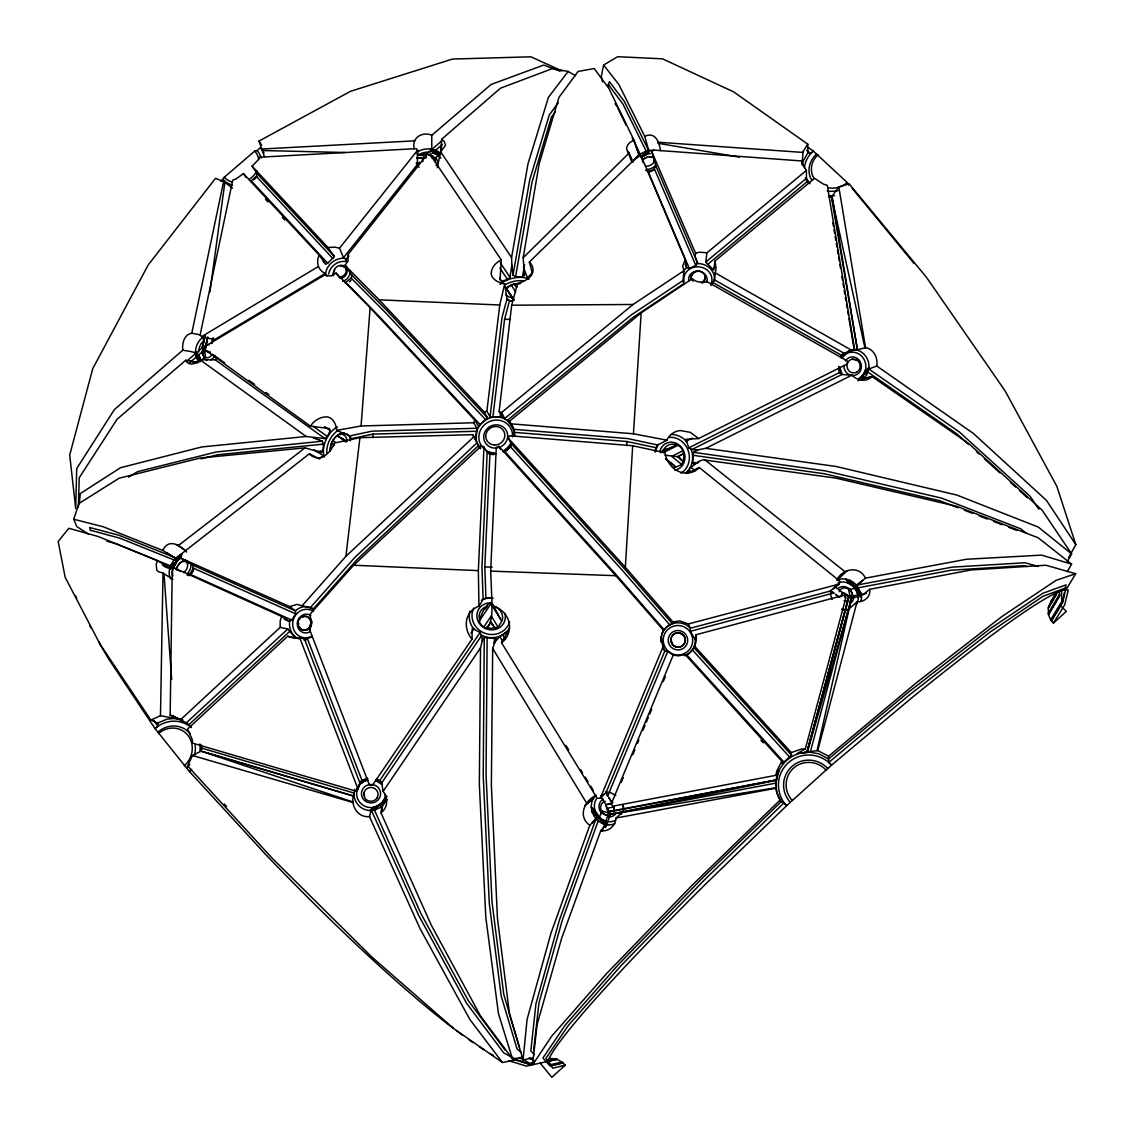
<?xml version="1.0" encoding="UTF-8"?>
<svg xmlns="http://www.w3.org/2000/svg" width="1134" height="1134" viewBox="0 0 1134 1134"><rect width="100%" height="100%" fill="white"/><g stroke="black" fill="none" stroke-linecap="round" stroke-linejoin="round"><path stroke-width="1.5" d="M660.498 150.794C659.35 142.515 655.523 131.275 644.736 136.349L618.895 84.582L603.614 65.021L617.704 56.7L662.511 58.826L733.726 91.911L807.762 144.16L807.876 152.835L810.895 153.459L813.276 151.02L807.55 147.009M704.994 277.291L704.965 278.014A6.577 6.209 60.9 0 1 702.669 282.479L696.389 281.36L692.08 278.865L641.178 312.856L509.549 421.182L513.929 430.665L514.425 435.952M559.913 71.173L543.682 65.063L491.107 84.455L431.799 135.272L431.728 149.319C431.544 153.147 438.277 156.577 441.083 153.714M841.003 356.53L844.263 353.383L854.597 349.315L827.253 185.267L823.638 184.232L814.566 178.336L715.03 260.962L716.05 268.205L714.363 279.829L710.961 285.428M327.202 276.016L325.713 274.938L325.727 272.968A16.032 13.381 -35.2 0 1 342.808 258.212L344.835 258.396L346.579 260.352M533.178 1057.894L523.072 1059.865L509.535 1014.32L497.443 918.2L491.362 785.097L492.68 648.435L496.323 638.428L484.275 637.549L483.226 775.996L489.293 903.543L501.256 996.332L517.09 1049.049L521.101 1052.224M487.138 637.393L486.061 775.146L492.014 902.083L503.779 994.49L519.415 1047.065M484.275 637.549L482.233 640.993L480.518 647.868L479.342 784.416L485.806 917.406L498.436 1013.484L512.511 1059.028L523.355 1057.016M494.311 643.12L494.353 637.818M1061.722 606.775L1066.343 611.396L1053.429 623.09L1050.623 619.887L1048.482 614.756L1048.255 607.923L1056.732 593.295M1051.601 600.51L1048.255 607.923M182.702 720.161L170.157 715.285L172.226 569.509L174.211 567.921L281.643 616.4L289.213 621.404L291.665 620.043L295.804 613.933L295.379 610.886L289.794 606.619L179.895 557.687L180.207 554.838L309.384 453.77L318.697 458.533M177.953 719.013L160.475 715.71L163.012 573.067L158.647 571.819L156.761 569.934L156.209 564.548L157.357 560.635L98.048 536.453L68.805 528.288L58.174 541.457L65.177 577.334L100.132 644.353L150.865 720.076L158.065 723.251L157.839 726.327L154.961 728.496L109.162 659.733A479.016 65.049 49.3 0 1 98.587 641.66M323.218 261.5L325.628 264.08L327.712 263.173L334.388 256.525L257.234 173.757L252.088 166.188L258.198 159.837L259.36 157.229L416.263 148.625L417.581 150.255L417.34 164.515L418.999 167.308M441.239 152.041L441.622 139.269L500.448 88.197L552.527 68.55L568.148 71.456L575.548 75.723M309.908 630.348L369.358 784.941L372.448 785.281L471.999 639.094L472.268 628.293L480.051 632.503L481.624 635.536L482.233 640.993M802.206 164.147L802.036 160.985L653.524 150.085L651.795 151.729L655.991 166.287L697.608 262.989L695.78 265.356L689.359 268.56L686.609 267.624L685.234 264.378M78.374 506.955L79.224 477.754L117.071 419.24L185.721 360.258L197.429 362.71M1053.429 623.09L1064.727 604.776L1068.228 590.091A490.498 32.985 -42.1 0 0 910.744 698.672L831.605 765.081L828.727 762.473L828.571 756.265L916.13 682.98L1001.804 616.584L1056.08 580.339L1075.656 573.733L1066.881 588.418M309.384 453.77C312.786 458.008 318.98 459.057 323.658 456.392A21.277 13.197 -68.1 0 0 333.651 445.109L334.502 443.011L359.932 437.667L472.694 434.691L475.997 440.091L476.975 428.255L473.686 422.755L474.877 420.218L370.123 307.697L336.061 273.067L330.816 275.987L324.182 275.236L204.829 346.522L204.474 349.357L310.433 426.186L329.285 428.553L330.192 430.622L327.4 436.519L324.948 438.617L306.166 436.477L201.625 446.98L120.459 467.732L80.231 493.616L79.309 503.751M471.999 639.094C467.137 633.736 465.294 626.11 466.839 619.093A22.099 20.228 19.5 0 1 476.819 607.073L478.959 606.321L478.35 570.629L483.977 447.037L481.454 445.832L353.638 565.228L309.625 614.699L311.807 621.744L309.922 630.334M483.977 447.037L487.181 452.324L481.95 567.198L483.112 599.305L478.959 606.321M483.112 599.305L485.919 598.057L484.813 566.901L489.959 453.657L487.181 452.324M606.222 792.198L600.255 798.265L597.136 798.237L501.54 642.709C508.188 638.13 510.853 629.143 508.84 621.475A21.943 19.732 30.8 0 0 493.333 605.91L492.113 605.669L490.668 571.111L496.267 447.406L498.847 446.357L615.861 575.703L663.461 630.306C659.804 636.996 661.944 644.495 664.822 651.015L606.222 792.198L607.569 796.252L667.784 651.37L664.85 650.973L662.625 647.812M313.338 438.007L322.311 441.225L323.488 444.131L322.878 450.907L321.418 452.523L304.989 447.873L200.335 457.994L119.127 478.208L78.926 503.496L73.738 519.244L103.293 526.8L162.828 550.458L176.876 559.09C176.422 566.887 169.533 571.72 162.29 564.746M414.392 149.164C410.919 137.951 422.358 131.133 431.799 135.272M1067.349 561.571L1071.644 553.916L1042.075 510.116L968.805 443.649L871.961 376.502C866.631 382.555 856.921 380.585 851.96 375.127L705.858 448.327L698.175 449.815L693.526 452.324L692.562 462.289C694.192 467.095 701.237 457.867 705.235 460.106L835.73 478.094L956.614 506.288L1038.177 537.785L1071.587 564.122L1067.278 571.621M688.352 623.955L679.819 620.95L672.887 621.9L625.344 567.284L632.687 445.747L509.535 435.754L508.216 438.121L511.377 443.819L624.04 568.247L672.193 623.572L666.579 626.889L662.866 631.879L663.461 630.306M626.648 445.761L626.918 441.509L514.212 432.366M702.782 282.366L706.851 281.544L847.296 360.981L847.311 363.971L698.629 438.56L690.294 432.323L680.159 430.551A21.915 18.824 70.9 0 0 667.869 438.234L666.948 440.176L633.438 433.783L641.178 312.856M802.135 163.537L803.028 151.63L807.762 144.16M440.97 151.843L441.509 143.876M310.433 426.186C313.934 420.516 320.497 416.561 327.216 416.887A21.135 13.622 -74.5 0 1 336.557 429.247L336.6 430.396L361.066 425.987L370.123 307.697M828.571 756.265L817.77 750.538L797.159 753.529L805.338 748.879L846.035 597.065L844.008 595.237L695.922 634.771L695.284 639.576L690.223 631.326L690.351 628.222L688.366 623.969L839.387 584.01L839.628 580.991L699.267 467.506L687.686 473.133M264.435 156.648L258.963 141.084L350.491 91.315L452.48 59.053L530.967 56.813L562.081 71.003M614.018 806.742L614.104 810.626L608.986 811.618L607.427 808.188L614.047 806.926M479.214 621.106L491.05 603.628L501.072 620.128L493.616 606.392C489.902 594.5 478.009 618.781 479.767 622.566C490.894 639.774 493.885 608.32 490.795 602.508M614.316 808.585L613.537 812.072M372.788 437.554L373.114 434.081L476.563 431.274M474.877 420.218L478.35 426.072L487.592 417.978L386.666 310.206L351.852 275.137L344.963 265.37L348.166 260.976L347.812 254.796L427.22 154.465L430.098 154.479L501.341 259.998L499.995 279.815L501.667 281.204L507.536 279.531L509.988 277.348L511.845 265.072L511.576 257.616L527.99 163.835L548.445 97.283L568.148 71.456M523.072 1059.865L527.083 1019.381L551.011 933.084L589.808 825.297L597.334 817.203L605.769 821.257L606.874 824.106L600.822 830.57L561.585 938.484L537.077 1024.612L532.555 1064.897L551.535 1036.377L606.194 973.964L692.647 884.747L780.447 799.711C775.273 792.482 774.791 783.155 777.329 774.848A33.538 32.9 35.8 0 1 801.695 752.891L810.3 752.04L851.591 598.015L861.301 596.059L869.707 589.297L970.902 569.977L1045.86 565.242L1075.656 573.733M176.62 569.835L176.776 568.247A6.861 4.678 -55 0 1 180.59 562.563L182.007 561.784A6.861 4.678 -55 0 1 187.549 564.576A6.861 4.678 -55 0 1 183.623 572.613M529.323 262.067C533.122 265.228 534.383 271.04 531.449 275.165A21.121 11.992 -9.2 0 1 519.741 282.834L517.572 283.358L511.689 305.216L499.13 411.529L501.54 412.521L504.743 418.46L507.167 420.459L632.701 317.676L683.845 283.642L682.937 280.58L683.986 270.686L682.668 266.093L685.248 259.785L641.093 155.868L638.215 155.854L529.323 262.067L532.356 273.081M623.076 805.225L623.657 808.811L622.779 811.987L616.003 818.039C615.677 825.552 608.49 832.271 600.822 830.57M532.952 1063.451L529.535 1064.188L516.849 1059.766L502.461 1062.501L454.068 1028.878L372.037 957.181L271.749 857.772L187.634 765.918L192.482 755.485L201.044 751.119L200.902 744.57M533.703 1049.9L538.933 1003.122L562.336 920.057L598.114 821.144M289.808 606.605L297.051 604.365L302.069 605.797L345.913 556.312L359.932 437.667M501.341 259.998C495.785 262.337 491.008 267.837 491.22 274.088A20.979 12.247 -2.9 0 0 503.539 283.713L504.701 283.883L499.754 305.003L486.883 411.188L490.044 416.802L500.165 417.156L500.576 413.655M775.826 783.495L777.329 774.848M490.044 416.802L501.951 317.775L507.026 298.781L504.701 283.883M492.907 416.943L504.573 319.306L509.52 300.652L507.026 298.781M715.03 260.962L713.768 270.133L705.745 262.067L706.907 252.839L806.359 170.44L802.348 163.735L802.036 161.042M202.646 349.796C200.59 355.183 208.543 362.965 204.106 350.335L202.362 351.611A6.634 5.103 -81.2 0 0 204.829 357.082L204.843 357.167M203.978 335.565L202.362 347.883L205.722 351.171L210.314 352.646M209.903 292.048L224.858 182.39M512.511 1059.028L480.419 1015.837L431.133 924.848L380.967 812.794L382.087 806.543L386.892 799.527L383.037 801.355L374.291 810.3L369.911 810.597A16.854 16.287 0.4 0 1 354.091 793.375L354.928 789.207M685.262 640.682L685.305 640.256A6.903 6.237 44.7 0 0 683.433 635.21L679.819 632.97M776.025 775.302L776.662 771.29L781.723 761.169L685.134 654.531L677.99 655.877L673.242 655.013L611.226 803.935L612.856 806.175L776.025 775.302L779.171 769.731L775.812 783.14L610.432 814.34L605.669 827.409M511.845 265.072L513.022 275.023L515.587 276.682L522.476 276.866L524.503 275.449L523.171 257.787L539.146 163.92L558.991 97.311L578.071 71.456L594.188 68.536L608.816 88.324L634.076 140.318L639.505 156.053C642.822 156.478 648.917 154.89 648.818 150.666L644.736 136.349M655.339 451.885L657.72 445.01L666.948 440.176M522.476 276.866L524.56 264.761M515.587 276.682L532.144 181.653L551.493 117.029L555.433 111.571M351.852 275.137L351.214 278.099L345.175 282.763M513.022 275.023L529.734 179.767L549.295 114.959L558.268 102.67M1064.259 592.813L1062.629 601.785L1051.431 620.241M802.404 165.465L803.212 161.085L807.876 152.835M289.935 620.582L289.51 622.878A16.826 15.592 -73.8 0 0 298.752 638.896M382.087 806.543L374.291 810.3L377.466 806.132L373.922 807.309L369.911 810.597L386.892 799.527L381.194 804.403L373.242 807.422L371.286 810.045L369.528 816.636C356.586 817.812 349.754 803.978 354.148 793.091L201.384 748.043M441.622 139.269L444.06 141.14L445.563 145.18L440.687 151.814L437.242 167.733M603.614 65.021L601.275 76.687L602.48 81.79M714.108 281.317L714.519 279.304A16.528 14.77 4.4 0 0 698.87 263.57L696.574 263.698M170.157 715.285L173.162 715.738L180.221 720.047L280.155 627.343L287.809 628.973L295.251 637.804L287.667 636.259L187.535 729.105L192.156 739.269L192.652 743.167L356.317 791.234L356.955 788.158M364.113 792.354L364.014 795.997M182.801 350.165C181.979 343.545 183.992 334.445 191.788 333.254L223.625 181.468L215.503 178.35L148.2 264.973L92.747 368.663L69.713 455.017L75.694 508.486L76.715 468.569L114.364 409.601L182.801 350.165C190.073 351.71 199.868 351.327 200.548 360.47L195.757 355.892L195.473 351.894A15.663 12.049 -81.2 0 1 204.857 336.373M204.885 335.735L202.32 347.713L186.855 361.009M204.956 335.749L202.362 347.883L205.183 335.735M207.919 337.252L204.985 350.42M210.045 351.923L207.565 351.228M211.817 343.63L212.88 338.655M213.305 337.804L212.271 342.624L211.93 341.221L325.245 273.478L325.713 274.938M848.912 595.931L847.552 601.218L844.008 600.694L848.941 600.907M381.492 810.697L382.512 806.118L381.194 804.403M1065.322 588.078L1066.031 584.903L1042.911 593.224L990.039 628.789L907.427 692.959L828.259 759.185M817.019 750.694L851.591 598.015C849.423 596.626 843.214 591.268 842.42 593.011M858.792 380.259L861.925 377.367L865.398 370.336L876.766 366.013C878.198 358.273 873.917 348.96 865.54 347.684L857.375 349.853L854.186 349.626L848.912 318.314M660.47 452.707L664.467 448.483A11.794 10.475 70.3 0 1 674.092 444.315C684.142 445.024 685.787 457.087 681.86 464.543L675.155 467.392A11.794 10.475 70.3 0 1 672.377 467.321M608.193 86.212L609.327 81.605L624.38 101.493L648.974 151.091M691.499 275.619L693.455 273.181A6.606 4.749 -16.7 0 1 694.944 272.259M817.77 750.538L857.106 601.686C863.995 602.466 871.153 596.569 869.707 589.297M806.884 752.466L848.785 596.541L806.94 752.452L849.168 596.697L866.518 593.365M356.317 791.234L358.089 789.236L359.875 782.871L363.334 780.064L367.487 778.732M511.377 443.819L507.834 449.362L503.368 451.871M841.541 596.286L842.534 592.628L834.624 586.462M844.83 597.646L845.652 594.585L848.813 596.527L842.534 592.628L840.875 596.923M308.902 606.973A16.826 15.592 -73.8 0 0 298.242 608.66L295.322 610.857L192.638 565.072L193.149 568.035L190.881 573.124L187.082 575.264M807.309 752.409L851.591 598.015M422.982 161.666A6.591 4.692 5.1 0 1 422.472 160.475L422.911 157.91M422.415 159.242L423.592 157.016M212.086 338.471A13.395 10.305 -81.2 0 1 214.553 339.661L201.654 336.628L200.08 335.196L232.782 180.037L235.744 179.101L243.441 173.615L319.108 255.093C316.003 262.096 317.747 270.005 325.245 273.478M495.629 639.845L496.097 638.428M327.712 263.173L251.195 180.774L256.341 176.365L257.234 173.757M595.96 818.791L559.289 920.468L535.914 1003.902L530.84 1050.835L534.27 1054.677M599.305 817.841L601.828 810.867L608.76 813.035L608.434 815.19L604.139 814.51L600.864 809.633A7.314 6.62 52.6 0 1 605.386 801.27M602.168 831.123L609.156 811.972L607.413 810.413L605.641 804.261L606.265 804.701M346.281 270.09L345.487 267.667A6.407 4.805 -2.2 0 0 341.15 265.753L340.512 265.484M653.921 161.992L654.332 159.54M642.808 159.795L642.865 159.71A6.733 4.408 -21 0 1 648.889 156.79L650.505 156.79A6.733 4.408 -21 0 1 653.949 158.59L653.879 162.119A6.733 4.408 -21 0 1 645.345 166.259M1068.526 557.715L1075.826 544.66L1056.86 486.358L1005.206 391.046L926.492 277.334L849.196 183.85L838.82 186.968L831.562 197.004L828.387 196.508M600.255 798.265L663.234 646.394M621.262 782.389L623.289 777.513M632.772 754.748L634.813 749.857M637.521 743.365L638.867 740.105M642.935 730.353L644.962 725.476M646.323 722.216L648.35 717.34M649.711 714.094L651.738 709.204M663.262 681.562L665.289 676.686M672.193 623.572L672.887 621.9M347.047 440.998A11.482 7.555 -65.1 0 0 338.017 435.201C332.971 438.248 329.767 444.443 330.462 450.326M220.946 181.568L224.277 177.216L254.696 151.12L257.049 150.609L260.48 147.618L262.252 149.971M854.186 349.626L854.455 349.612A16.486 15.422 79.2 0 1 868.984 367.359L857.899 380.882M685.134 654.531L684.369 655.721C692.548 652.971 697.878 643.162 695.922 634.771M376.871 798.166L377.693 796.55A7.144 6.903 0.4 0 0 373.185 787.818A7.144 6.903 0.4 0 0 364.156 792.184L364.538 797.443A7.144 6.903 0.4 0 0 368.663 800.902L370.492 801.242A7.144 6.903 0.4 0 0 376.871 798.166L376.927 798.053M385.404 794.537A14.402 13.92 0.4 0 1 384.695 798.095L383.037 801.355L386.793 796.55M188.868 575.76L193.503 569.821L190.966 573.776M485.309 609.001L487.648 605.57M645.529 170.185L648.024 171.333L653.312 169.76L655.991 166.287M191.547 573.591L193.503 569.821M172.878 575.93A13.849 9.455 -55 0 1 173.856 566.589L181.879 553.931C175.685 556.737 171.177 562.62 169.576 569.169A16.202 11.042 -55 0 0 170.993 579.035M359.733 782.162A16.854 16.287 0.4 0 1 363.376 779.781L359.01 786.004A14.402 13.92 0.4 0 0 373.922 807.309M297.718 623.289L297.973 622.892A6.705 5.046 -58.2 0 1 298.44 621.234M281.643 616.4L280.197 620.808L280.155 627.343M162.828 550.458C168.328 537.998 180.051 545 186.571 552.088M1050.779 601.63L1055.045 594.556M1048.553 606.577L1055.343 594.84M1048.879 607.356L1056.534 594.173M1048.199 613.381L1059.241 594.613M1048.822 613.99L1059.893 595.251M1048.482 614.756L1059.525 596.059L1059.425 592.586M1050.623 619.887L1061.778 601.417L1061.537 591.183M1051.416 621.078L1062.615 602.664L1065.974 587.851L1042.968 596.328L990.336 631.922L908.15 695.936L828.727 762.473M470.95 633.325L473.899 628.973M376.19 779.299L379.592 780.759L480.051 632.503M483.665 627.173L491.263 615.946L498.109 627.215L490.894 628.364L487.124 627.57M380.967 812.794C387.885 808.003 388.381 797.571 383.094 791.39L381.69 782.928L481.624 635.536M486.954 627.669L490.894 621.857L494.991 627.697M383.094 791.39L480.518 647.868M501.54 642.709L508.358 630.66L499.853 636.599L493.985 643.021M690.223 631.326L833.844 592.969C826.53 590.573 836.197 588.263 836.949 584.336M699.196 461.24L690.904 467.364L686.623 472.765M601.828 810.867L601.573 811.377A7.314 6.62 52.6 0 0 607.711 815.247L609.482 815.105A7.314 6.62 52.6 0 0 612.488 813.461M595.506 795.756C585.654 805.905 594.485 824.29 608.079 824.829A17.279 15.635 52.6 0 0 614.883 823.695M596.314 799.186L595.917 799.725A14.77 13.367 52.6 0 0 594.967 810.441L603.855 824.007L601.743 819.443L591.962 811.575L596.484 813.943L591.239 807.252L594.967 810.441M596.229 795.26C584.421 800.363 577.433 816.622 589.808 825.297M831.335 196.437L857.417 349.839L832.072 195.771M345.672 260.026L348.96 255.873M344.835 258.396L343.531 257.659L419.141 162.247L420.402 162.842L416.164 163.112M343.531 257.659L339.491 248.204L417.581 150.255M639.505 156.053L633.963 160.092L638.881 154.72L646.21 151.176L643.729 155.556L650.179 150.397L646.21 151.176L640.753 157.328L647.018 154.295L650.179 150.397A15.876 10.419 -21 0 1 654.006 150.368M861.5 380.188L866.475 375.368L868.984 367.359L863.711 374.234L868.219 371.555L858.608 378.94M841.612 358.216L849.196 351.044M781.723 761.169L782.106 763.636L791.546 755.131L791.263 752.579L694.575 646.096M699.267 467.506C694.206 473.303 685.248 474.508 678.387 471.347A21.773 18.158 62.4 0 1 665.176 453.954L665.063 452.735L632.687 445.747M505.792 288.929L511.873 284.62L520.591 283.486M302.069 605.797L310.177 607.81L354.616 557.644L476.975 442.799L472.694 434.691M359.152 784.487L363.376 779.781M191.122 769.731L189.449 771.531L265.682 854.526A459.851 60.669 48.3 0 0 453.387 1028.368M790.327 802.362L831.605 765.081A30.902 30.306 35.9 0 0 788.272 762.799A30.902 30.306 35.9 0 0 786.528 805.792L707.006 882.706A486.047 32.475 -42.6 0 0 547.991 1060.772L552.754 1068.214L565.313 1065.11L562.606 1062.799L549.919 1065.804L542.931 1058.022L565.37 1024.881L618.54 964.41L701.776 878.68L781.099 801.752L784.147 802.716L786.486 805.82L790.327 802.362A25.699 25.217 35.9 0 1 791.759 766.598A25.699 25.217 35.9 0 1 827.777 768.54M498.109 627.215L502.249 620.44A11.879 11.142 19.2 0 0 493.843 606.407L491.05 603.628L497.883 614.245M217.515 357.805L215.12 359.762L200.009 359.747C196.607 363.986 188.499 366.566 185.721 360.258M176.876 559.09L181.879 553.931L180.476 558.396L170.809 565.342L175.586 563.456L169.576 569.169L173.856 566.589M304.04 640.086L311.949 636.613M528.798 279.233L527.409 277.816L532.427 272.826M523.171 257.787L629.101 153.019C623.36 148.511 628.775 141.835 634.076 140.318M841.371 357.975L843.866 355.495L840.62 356.629A16.486 15.422 79.2 0 1 843.271 353.454M836.878 579.502C843.129 568.602 859.189 565.285 865.455 578.127L966.537 559.246L1041.622 555.121L1071.587 564.122M784.147 802.716L704.497 879.856L621.545 965.147L568.46 1025.306L545.936 1058.277L550.826 1065.875L563.47 1062.87M837.147 580.169L847.183 570.615M367.544 778.392L361.477 783.254L367.544 778.392L364.765 779.313M476.975 442.799L478.491 445.619L357.082 559.544L313.027 609.213L310.177 607.81M345.913 556.312L473.488 437.1M860.89 601.374A17.109 14.416 44.6 0 0 861.471 597.462L860.975 593.337L856.964 585.668L865.455 578.127M180.221 720.047L186.415 722.783L287.809 628.973M186.415 722.783L188.882 724.697L289.624 631.482M565.313 1065.11L551.847 1077.3L540.181 1063.125M384.695 798.095L386.722 796.266M857.106 601.686L848.487 609.44L845.17 610.092L841.754 609.043L845.454 610.191M431.473 157.64L434.648 158.576L438.518 155.188M428.865 155.315L432.862 152.707M435.527 150.383L442.203 144.571M441.778 140.843L426.086 154.465L417.496 154.961L426.228 154.55L417.539 154.252M189.477 362.88L196.139 357.167M198.804 354.871L204.8 349.74L207.522 337.195C202.32 370.591 200.675 342.681 209.081 344.779M201.724 359.804L205.211 356.841M591.764 823.256L596.441 819.272M833.589 588.872L839.387 584.01M705.745 262.067L806.487 178.307L806.359 170.44M707.786 264.307L807.89 181.043L806.487 178.307M712.606 269.141L715.313 266.887M501.54 412.521L633.056 304.493L683.986 270.686M504.743 418.46L631.284 314.898L682.937 280.58M585.371 805.041L593.649 798.279M585.187 805.282L593.479 798.506M860.834 596.243L857.956 595.01L854.923 586.235L862.648 580.367M177.967 545.823L304.989 447.873M319.221 458.958L323.403 455.74L324.196 457.059L323.445 452.877A21.036 13.849 -65.1 0 1 337.464 426.908M434.648 158.576L433.117 156.421L429.8 155.372M779.597 800.094L781.099 801.752M150.865 720.076L160.475 715.71M662.539 450.949L676.488 445.081M840.62 356.629L849.026 350.789M157.796 723.01L167.123 719.112L174.99 718.46A31.95 29.626 -58.5 0 1 182.631 719.934M128.723 477.145L137.554 471.659L216.24 451.97L322.311 441.225M791.263 752.579L801.412 748.993L805.338 748.879M201.654 336.628L318.243 266.575M205.155 345.672L207.749 344.637M801.695 752.891L810.824 751.927M837.374 580.041C844.22 577.064 852.272 580.268 856.964 585.668M664.992 455.159L677.551 456.704L683.462 453.827M848.586 589.637C851.237 589.198 855.575 597.859 850.188 596.512L848.586 589.637L855.192 588.39M663.433 450.595L666.083 449.177M608.391 811.632L776.421 779.923L608.689 812.001L605.854 804.8L612.077 802.872L608.731 797.386L612.077 802.872M683.235 450.595L671.654 456.378L681.86 464.543M698.629 438.56L685.971 439.283L688.721 447.859L839.869 372.363L838.862 366.395M683.547 453.699L677.551 456.704L682.767 461.481M688.721 447.859L691.641 449.659L841.896 374.518L851.96 375.127M663.007 452.749L678.047 445.265M686.155 441.225L692.449 438.093M602.296 795.203L604.422 794.211M698.842 271.097L698.346 271.352A6.606 4.749 -16.7 0 0 696.645 271.621M649.669 171.957L653.652 170.185M301.842 617.123L303.444 616.301M697.608 262.989C691.598 250.713 697.608 251.89 706.907 252.839M487.195 606.407L484.884 607.243A11.879 11.142 19.2 0 0 479.044 616.783L479.413 619.348M693.186 463.863L695.029 463.225M306.223 639.845C300.411 636.457 293.564 639.491 287.667 636.259M508.556 1060.63L526.417 1066.13L557.29 1059.284L562.606 1062.799M364.595 781.213L368.153 780.036M344.963 265.37L379.181 299.83L484.218 412.039L486.883 411.188M861.925 377.367L863.484 378.799L871.961 376.502M851.365 350.222L854.597 349.315M830.896 590.899L690.351 628.222L687.459 625.656A17.35 17.223 35.9 0 0 661.59 634.629M201.044 458.873L217.685 454.734L323.488 444.131M863.839 378.543L869.254 377.296M549.636 1064.897L562.336 1061.948M547.594 1061.396L557.29 1059.284M547.779 1060.63L555.915 1058.887L556.468 1059.567M533.774 1063.026L528.642 1064.117L514.099 1059.553M336.6 430.396L349.882 435.867L372.065 431.161L476.975 428.255M533.349 1062.615L529.947 1063.338L519.117 1057.583M373.114 434.081L351.342 438.66L349.882 435.867M609.156 811.972L610.333 814.325L776.351 780.32M605.854 804.8L611.51 803.708M856.553 585.13L952.106 567.142L1024.994 562.747L1038.361 566.49M856.907 588.064L951.284 570.189L1023.889 565.653L1027.22 566.575M616.003 818.039L775.982 788.229M252.088 166.188L327.939 247.453L335.026 247.155L339.491 248.204M610.432 814.34L775.968 787.719M678.118 647.06L677.608 647.117A6.903 6.577 52.1 0 1 672.717 644.778L670.917 639.477A7.229 7.187 35.8 0 1 678.501 632.715L680.357 633.07A7.229 7.187 35.8 0 1 685.333 640.327L684.993 642.17A7.229 7.187 35.8 0 1 679.635 646.947L677.749 647.089A7.229 7.187 35.8 0 1 671.073 641.348L671.03 640.809M612.006 802.589L612.899 802.461M500.165 417.156L502.178 417.128L499.13 411.529M200.449 751.431L201.072 750.906M496.026 454.011L489.959 453.657M315.932 451.587L322.878 450.907M417.496 155.216L426.228 154.55M485.919 598.057L493.191 598.27M416.66 157.895L426.526 157.357M416.646 158.306L426.228 157.711M852.414 359.138L855.858 359.577M261.444 149.036L414.846 140.829M361.066 425.987L473.686 422.755M511.689 305.216L633.056 304.493M504.573 319.306L510.257 319.419M262.025 150.51L345.147 152.509M691.641 449.659L698.175 449.815M490.668 571.111L615.861 575.703M484.813 566.901L492.128 567.198M379.181 299.83L499.754 305.003M353.638 565.228L478.35 570.629M513.787 299.986L511.477 297.562A11.397 6.988 -11.6 0 1 505.551 294.358M657.578 142.175L802.858 152.424M550.302 1058.447L555.915 1058.887M510.456 423.79L633.438 433.783M513.404 429.304L627.726 438.574L657.72 445.01M509.52 300.652L512.256 300.935M705.858 448.327L836.155 466.485L956.841 495.062L1038.29 527.069L1071.644 553.916M692.562 462.289L697.821 463.026M693.526 452.324L825.665 470.936L941.645 498.152L1020.572 528.727L1026.128 533.079M692.831 455.273L824.361 473.757L939.817 500.732L957.847 507.678M657.947 143.267L739.439 157.144M189.931 361.179L197.217 362.441M810.314 752.225L818.861 753.798L828.472 758.958M303.43 630.05L304.125 630.15A6.691 6.549 25.7 0 0 309.043 628.335L310.503 624.621M191.788 333.254L200.491 334.899M440.857 153.43L437.894 151.346L430.396 149.036A15.55 11.071 5.1 0 0 416.32 153.019M626.918 441.509L656.047 447.732M528.614 278.751L524.347 277.674A20.88 12.8 -11.6 0 0 500.094 284.407M173.545 718.077L174.764 718.304M90.479 530.258L119.821 538.182L176.961 561.132M106.979 541.187L116.703 543.951L171.971 566.49M192.482 755.485L352.929 802.475M201.044 751.119L354.12 796.224L201.044 751.119L353.014 802.007M813.276 151.02L847.211 182.56L848.813 185.111M674.092 655.551L667.784 651.37M964.396 510.215L972.589 513.362M979.138 515.899L987.331 519.046M993.894 521.583L1002.087 524.73M1008.636 527.267L1016.829 530.428M175.798 557.942L119.013 535.276L89.6 527.494L90.621 530.669M480.518 634.714L485.366 636.769A21.773 20.426 19.2 0 0 509.605 628.052M193.149 568.035L295.804 613.933M190.03 574.229L291.665 620.043M284.421 619.249L289.213 621.404M319.618 440.276L322.396 441.551M377.579 779.526L382.427 782.63M375.595 780.476L381.818 784.459M605.145 821.059L601.743 819.443L608.079 824.829L605.145 821.059A14.77 13.367 52.6 0 0 615.634 820.279M204.829 357.082L206.048 357.678A6.634 5.103 -81.2 0 0 211.93 354.29M170.412 568.077L157.357 560.635M516.849 1059.766L503.751 1052.919L466.542 1003.165L418.758 915.535L371.286 810.045M513.815 283.939L517.076 286.959M860.975 593.337L856.496 590.956L849.933 580.381L851.62 585.215L860.975 593.337L849.933 580.381M529.436 1058.093L534.015 1060.573M529.28 1057.979L533.519 1060.29M347.032 441.197L338.06 436.236L346.153 442.005M179.895 557.687L192.638 565.072M714.363 279.829L844.263 353.383M712.705 282.394L841.853 355.481M715.1 272.84L852.513 350.746M174.211 567.921L180.122 571.295M848.374 583.301L851.62 585.215L845.865 579.105L848.374 583.301A14.629 12.332 44.6 0 0 838.111 582.748M163.012 573.067L172.878 579.346M314.118 449.787L323.403 455.74M88.509 534.114L76.843 526.658L73.738 519.244M166.967 552.853L175.458 558.424M176.578 544.561L186.047 550.855M198.677 362.696L195.757 355.892L199.868 358.627L198.918 355.481L195.473 351.894L199.868 358.627M862.279 376.346L865.143 378.331M866.844 371.342L956.883 433.897L968.62 444.528M868.275 368.621L959.463 432.068L1030.097 496.281L1038.914 509.279M876.766 366.013L973.511 433.557L1046.498 500.42L1075.826 544.66M806.6 150.425L810.895 153.459M440.885 158.136L430.396 149.036L433.443 152.906L436.505 154.181L434.322 149.858L439.737 154.734M324.466 426.54L330.192 430.622M212.71 354.361L224.66 362.923M248.913 380.301L254.626 384.383M266.036 392.562L268.886 394.604M313.126 426.299L327.4 436.519M332.886 440.446L335.621 442.416M215.12 359.762L324.948 438.617M331.582 442.827L334.459 445.435M200.009 359.747L306.166 436.477M379.592 780.759L381.69 782.928M223.625 181.468L232.527 188.116M665.545 458.972L674.985 466.202L666.806 459.681M341.901 438.362L346.04 441.622M705.235 460.106L845.114 571.791M690.904 467.364L695.057 470.667M688.692 469.986L691.457 472.183M833.844 592.969L830.598 590.375L830.726 595.393L832.186 599.503M839.132 597.193L835.418 594.23L838.962 597.094M615.833 795.402L610.616 792.638L605.499 792.056L607.668 795.643M666.083 459.213L669.74 462.176M507.167 420.459L512.681 427.05L509.549 421.182M857.814 594.4L861.471 597.462L856.496 590.956L857.814 594.4A14.629 12.332 44.6 0 1 856.354 604.238M976.445 451.63L979.053 453.983M984.269 458.717L999.919 472.892M1010.351 482.361L1015.568 487.081M1019.48 490.625L1027.305 497.727M331.978 443.663L333.736 445.279M188.882 724.697L191.405 727.064M154.961 728.496L189.449 771.531A29.427 27.301 -58.5 0 0 191.646 769.348M841.896 374.518L839.869 372.363M351.214 278.099L385.673 312.871L485.735 419.849M186.515 560.536L188.825 562.889M345.941 282.664L380.287 317.548L480.206 424.711M678.458 456.52L682.158 460.376M591.962 811.575L603.855 824.007M686.439 441.58L684.284 439.255A21.603 19.207 70.3 0 0 671.413 434.492M256.341 176.365L332.957 258.637M265.498 199.272L267.907 201.866M282.338 217.416L284.733 220.01M224.206 803.963L226.602 806.572M693.696 647.386L791.546 755.131M692.293 649.825L789.462 756.888M508.216 438.121L625.344 567.284M510.3 446.569L622.027 570.005L669.698 624.777M686.694 654.828L783.821 761.977M760.914 740.233L763.267 742.827M504.743 451.445L616.4 574.995L664.113 629.753M852.144 188.272L914.004 263.442M474.196 629.313L472.212 626.804A21.773 20.426 19.2 0 1 469.915 611.155M807.89 181.043L809.988 183.68M491.036 602.905L487.365 603.132A14.331 13.452 19.2 0 0 477.4 619.377A14.331 13.452 19.2 0 0 494.878 629.526A14.331 13.452 19.2 0 0 504.871 613.296M195.757 355.892L200.264 361.661M513.957 299.858L506.855 289.071L513.489 299.886M434.322 149.858L439.042 155.968M490.696 622.665L493.985 626.932M502.461 1062.501L469.873 1019.509L420.09 928.718L369.528 816.636M608.107 84.256L623.02 104.215L646.848 152.537M505.197 1050.197L468.257 1000.528L420.785 913.239L373.965 809.024M319.108 255.093L325.628 264.08M615.067 103.775L617.009 106.454M336.061 273.067L339.066 277.22A6.691 5.585 -35.2 0 0 346.267 271.182L346.281 269.651A6.691 5.585 -35.2 0 0 340.838 265.427L339.179 265.696A6.691 5.585 -35.2 0 0 334.147 270.048L333.708 271.593A6.691 5.585 -35.2 0 0 334.119 274.556M327.939 247.453L334.388 256.525M508.925 292.7L513.858 299.787M243.441 173.615L246.05 177.372M478.491 445.619L480.504 448.54M440.687 151.814L511.576 257.616M153.926 720.459L157.839 726.327M500.278 262.734L509.988 277.348M514.652 284.379L516.282 286.845M499.782 267.837L507.536 279.531M511.151 285.003L515.701 291.877M499.74 278.269L501.667 281.204M258.963 141.084L261.671 145.251M842.137 374.305L839.571 366.835M502.688 634.756L505.438 639.278M600.666 796.068L605.939 804.743M499.853 636.599L502.603 641.135M565.937 745.392L568.687 749.928M580.622 769.575L582.465 772.594M585.215 777.13L587.965 781.666M590.715 786.202L593.479 790.724M492.68 648.435L586.717 803.241M498.847 446.357L500.477 449.163M484.218 412.039L487.592 417.978M617.761 108.014L626.124 125.236M632.205 137.753L641.334 156.535M633.098 162.205L629.101 153.019M379.876 804.842L382.03 809.662M651.795 151.729L695.61 253.279M654.488 169.108L695.78 265.356M648.024 171.333L689.359 268.56M307.385 638.655L362.129 780.83M304.777 639.831L359.875 782.871M299.73 637.818L358.089 789.236M523.497 267.298L527.409 277.816M779.001 798.449L776.606 791.915L775.84 783.311M627.896 151.644L631.383 161.127M635.451 144.996L638.881 154.72M838.395 368.961L839.727 373.043M641.093 155.868L643.077 162.658M690.889 448.54L692.335 453.557A21.603 19.207 70.3 0 1 685.843 473.034M831.562 196.437L864.93 347.84M512.681 272.032L513.305 275.165M780.447 799.711L780.872 801.922M832.781 222.604L833.377 226.091M833.958 229.564L834.553 233.051M835.134 236.524L835.715 240.011M836.311 243.484L836.892 246.971M837.473 250.444L838.069 253.931M838.65 257.404L839.231 260.891M839.826 264.378L840.407 267.851M841.867 276.554L842.463 280.027M843.044 283.514L843.625 286.987M844.22 290.474L844.802 293.947M845.397 297.434L845.978 300.907M846.559 304.394L847.155 307.867M847.736 311.354L848.317 314.827M685.262 259.771L686.609 267.624L684.171 270.034A16.528 14.77 4.4 0 0 682.81 272.288M838.82 186.968L865.54 347.684M623.005 804.771L623.728 809.137M695.142 638.683L695.326 641.079A17.35 17.223 35.9 0 1 685.914 655.509M163.976 573.676L171.688 679.464M660.867 642.071A17.35 17.223 35.9 0 1 661.193 636.075M839.188 591.707A7.243 6.109 44.6 0 1 847.467 588.546L849.082 589.496A7.243 6.109 44.6 0 1 852.357 595.804L852.116 597.462A7.243 6.109 44.6 0 1 850.344 600.099M701.28 282.72A6.889 6.152 4.4 0 0 705.022 277.603L704.88 276.001A6.889 6.152 4.4 0 0 700.259 271.352L698.501 271.04A6.889 6.152 4.4 0 0 691.584 275.165L691.258 276.753A6.889 6.152 4.4 0 0 693.016 281.218M684.086 281.785A14.104 12.602 4.4 0 1 698.615 266.83A14.104 12.602 4.4 0 1 711.287 283.486M847.211 182.56A21.333 19.476 -8.6 0 1 827.749 187.762M813.843 178.222A21.333 19.476 -8.6 0 1 818.167 154.734M497.883 447.802A12.134 11.482 -29.8 0 1 484.105 434.095A12.134 11.482 -29.8 0 1 503.312 427.121A12.134 11.482 -29.8 0 1 500.874 446.725M792.184 800.391A23.134 22.694 35.8 0 1 793.474 768.2A23.134 22.694 35.8 0 1 825.892 769.958M480.575 448.653A19.618 18.555 -29.8 0 1 486.968 419.211A19.618 18.555 -29.8 0 1 514.34 431.416M514.581 433.018A19.618 18.555 -29.8 0 1 514.623 436.307M511.292 445.662A19.618 18.555 -29.8 0 1 503.666 452.367M493.786 454.606A19.618 18.555 -29.8 0 1 488.825 453.798M482.857 447.703A17.109 16.188 -29.8 0 1 490.483 421.125A17.109 16.188 -29.8 0 1 512.54 436.93M511.094 442.529A17.109 16.188 -29.8 0 1 502.986 450.935M494.381 452.891A17.109 16.188 -29.8 0 1 486.132 450.425M688.792 280.963A9.285 8.307 4.4 0 1 698.36 271.111A9.285 8.307 4.4 0 1 706.709 282.082M302.254 617.222A7.002 6.492 -73.8 0 1 311 620.029A7.002 6.492 -73.8 0 1 307.994 629.469A7.002 6.492 -73.8 0 1 299.248 626.648M298.71 624.947A7.002 6.492 -73.8 0 1 298.611 623.147M311.921 636.117A14.345 13.296 -73.8 0 1 292.7 623.161A14.345 13.296 -73.8 0 1 313.508 611.396M351.101 280.24A13.679 11.425 -35.2 0 1 349.428 281.927M328.704 273.989A13.679 11.425 -35.2 0 1 346.536 261.685M435.116 161.864A6.591 4.692 5.1 0 0 435.428 159.455L434.917 158.264A6.591 4.692 5.1 0 0 429.559 155.33M350.023 271.21A9.001 7.527 -35.2 0 1 342.624 281.275M333.07 275.916A9.001 7.527 -35.2 0 1 334.799 269.793M340.455 265.88A9.001 7.527 -35.2 0 1 346.763 266.462M343.205 266.674A6.676 5.571 -35.2 0 1 346.876 273.053A6.676 5.571 -35.2 0 1 339.916 278.454M493.347 1055.4A459.851 60.669 48.3 0 1 489.888 1053.401M483.764 1049.659A459.851 60.669 48.3 0 1 479.88 1047.164M473.048 1042.6A459.851 60.669 48.3 0 1 468.753 1039.609M462.785 1035.356A459.851 60.669 48.3 0 1 456.577 1030.778M509.648 621.673A19.278 18.087 19.2 0 1 484.672 633.197A19.278 18.087 19.2 0 1 473.728 608.079M481.454 600.24A19.278 18.087 19.2 0 1 491.022 598.1M310.22 607.328A16.826 15.592 -73.8 0 1 313.891 609.1M309.894 631.822A9.441 8.76 -73.8 0 1 297.25 623.289A9.441 8.76 -73.8 0 1 310.943 615.549M299.291 619.603A6.705 5.046 -58.2 0 1 300.453 618.2M91.202 628.279A479.016 65.049 49.3 0 1 89.515 625.103M76.701 598.355A479.016 65.049 49.3 0 1 75.68 595.917M201.682 746.385A31.95 29.626 -58.5 0 1 201.639 749.673M621.786 812.015A14.77 13.367 52.6 0 1 621.049 814.297M616.372 812.724A9.795 8.859 52.6 0 1 608.561 816.976M601.956 813.829A9.795 8.859 52.6 0 1 603.274 799.087M190.611 563.57A9.185 6.265 -55 0 1 187.337 573.733M176.408 569.41A9.185 6.265 -55 0 1 185.296 560.224M257.049 150.609A22.326 19.93 -33 0 1 261.203 158.179M256.752 176.748A22.326 19.93 -33 0 1 253.704 179.881M232.243 185.069A22.326 19.93 -33 0 1 223.228 179.611M198.677 352.064A13.395 10.305 -81.2 0 1 201.965 342.511M326.805 452.764A18.626 12.276 -65.1 0 1 338.06 430.41M346.876 433.812A13.849 9.129 -65.1 0 1 350.434 440.885M330.249 451.034A13.849 9.129 -65.1 0 1 344.651 432.947M254.696 151.12A20.086 17.931 -33 0 1 258.765 159.483M256.979 170.667A20.086 17.931 -33 0 1 248.842 179.526M232.385 182.12A20.086 17.931 -33 0 1 224.277 177.216M214.879 355.594A8.888 6.832 -81.2 0 1 210.555 359.946M206.998 360.13A8.888 6.832 -81.2 0 1 203.978 358.004M157.881 732.139A24.48 22.708 -58.5 0 1 190.399 733.896M195.147 744.967A24.48 22.708 -58.5 0 1 194.254 755.896M189.817 764.359A24.48 22.708 -58.5 0 1 186.515 767.86M158.519 733.599A22.028 20.426 -58.5 0 1 187.833 735.243A22.028 20.426 -58.5 0 1 184.289 765.748M155.004 728.552A29.427 27.301 -58.5 0 1 191.107 727.56M199.811 743.961A29.427 27.301 -58.5 0 1 199.91 751.488M704.738 277.107A6.889 6.152 4.4 0 1 702.612 282.933M691.272 279.46A6.889 6.152 4.4 0 1 692.236 274.839M660.059 450.481A14.232 12.658 70.3 0 1 681.917 447.916A14.232 12.658 70.3 0 1 674.489 470.171M845.34 360.924A9.355 8.746 79.2 0 1 859.7 360.853A9.355 8.746 79.2 0 1 855.178 375.241A9.355 8.746 79.2 0 1 843.909 365.474M846.729 353.51A14.09 13.183 79.2 0 1 861.301 355.821A14.09 13.183 79.2 0 1 865.214 370.974M655.098 451.644A19.136 17.01 70.3 0 1 657.933 444.287M669.074 437.412A19.136 17.01 70.3 0 1 688.31 450.978A19.136 17.01 70.3 0 1 680.896 473.161M834.61 195.643A28.492 26.011 -8.5 0 1 828.656 195.587M807.521 182.432A28.492 26.011 -8.5 0 1 805.409 177.755M804.389 167.69A28.492 26.011 -8.5 0 1 813.305 151.077M837.969 190.654A23.701 21.631 -8.5 0 1 827.182 190.881M811.746 180.278A23.701 21.631 -8.5 0 1 816.551 154.181M260.466 147.675A26.833 23.97 -33 0 1 263.995 152.849M838.451 588.092A9.696 8.179 44.6 0 1 851.138 590.389M853.689 597.094A9.696 8.179 44.6 0 1 850.982 602.863M510.91 300.879A13.75 8.434 -11.6 0 1 507.876 300.085M505.892 288.32A13.75 8.434 -11.6 0 1 513.83 284.322M514.992 284.067A13.75 8.434 -11.6 0 1 518.522 283.67M435.612 157.853A8.817 6.28 5.1 0 1 436.051 165.521M655.296 165.578A9.001 5.911 -21 0 1 647.216 169.49M643.347 159.284A9.001 5.911 -21 0 1 647.514 157.257M649.768 156.818A9.001 5.911 -21 0 1 653.893 157.229M505.736 284.45A18.498 11.34 -11.6 0 1 523.78 280.963M420.416 153.912A13.296 9.469 5.1 0 1 430.084 152.211M647.018 154.295A13.58 8.916 -21 0 1 650.42 153.629M310.744 623.331L310.404 625.132A7.017 6.506 -73.7 0 1 303.756 630.107L302.083 629.824A7.017 6.506 -73.7 0 1 297.803 624.749L297.689 622.935A7.017 6.506 -73.7 0 1 302.962 616.357L304.663 616.173A7.017 6.506 -73.7 0 1 310.744 623.331M856.51 372.306L854.894 372.859A6.988 6.535 79.2 0 1 847.141 367.26A6.988 6.535 79.2 0 1 852.244 359.152L857.162 360.286A6.988 6.535 79.2 0 1 859.983 364.765L860.096 366.58A6.988 6.535 79.2 0 1 856.51 372.306M663.532 643.219A14.799 14.699 35.9 0 0 687.842 651.242A14.799 14.699 35.9 0 0 682.512 626.266A14.799 14.699 35.9 0 0 663.532 643.219M494.566 445.024A9.667 9.143 -29.8 0 0 503.893 431.345A9.667 9.143 -29.8 0 0 487.422 430.892A9.667 9.143 -29.8 0 0 494.566 445.024M671.002 641.518A7.229 7.173 35.9 0 0 682.866 645.444A7.229 7.173 35.9 0 0 680.272 633.24A7.229 7.173 35.9 0 0 671.002 641.518M668.45 642.198A9.738 9.667 35.9 0 0 684.468 647.486A9.738 9.667 35.9 0 0 680.953 631.028A9.738 9.667 35.9 0 0 668.45 642.198M365.758 801.384A9.554 9.228 0.4 0 0 380.57 794.254A9.554 9.228 0.4 0 0 366.764 785.408A9.554 9.228 0.4 0 0 365.758 801.384"/></g></svg>
